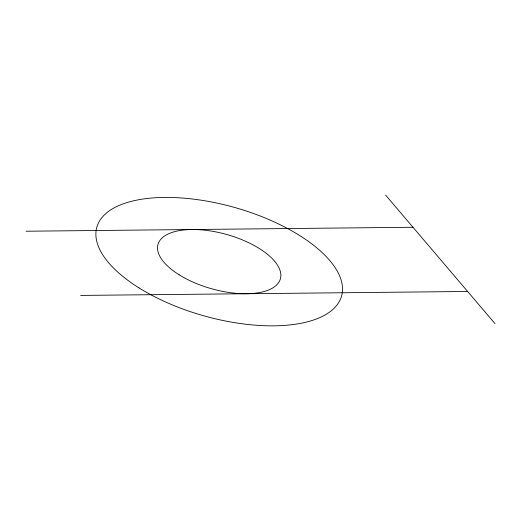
<?xml version="1.0" encoding="UTF-8"?>
<svg xmlns="http://www.w3.org/2000/svg" width="521" height="521" viewBox="0 0 521 521"><rect width="100%" height="100%" fill="white"/><g stroke="black" fill="none" stroke-linecap="round" stroke-linejoin="round"><path stroke-width="0.78" d="M26.05 231.226L412.99 227.267M80.69 295.427L467.63 291.473M385.67 195.167L494.95 323.574M179.139 274.788A63.555 28.16 15.7 0 0 279.823 280.415A63.555 28.16 15.7 0 0 198.638 229.689A63.555 28.16 15.7 0 0 179.139 274.788M139.081 287.944A127.117 56.32 15.7 0 0 340.447 299.197A127.117 56.32 15.7 0 0 178.071 197.752A127.117 56.32 15.7 0 0 139.081 287.944"/></g></svg>
